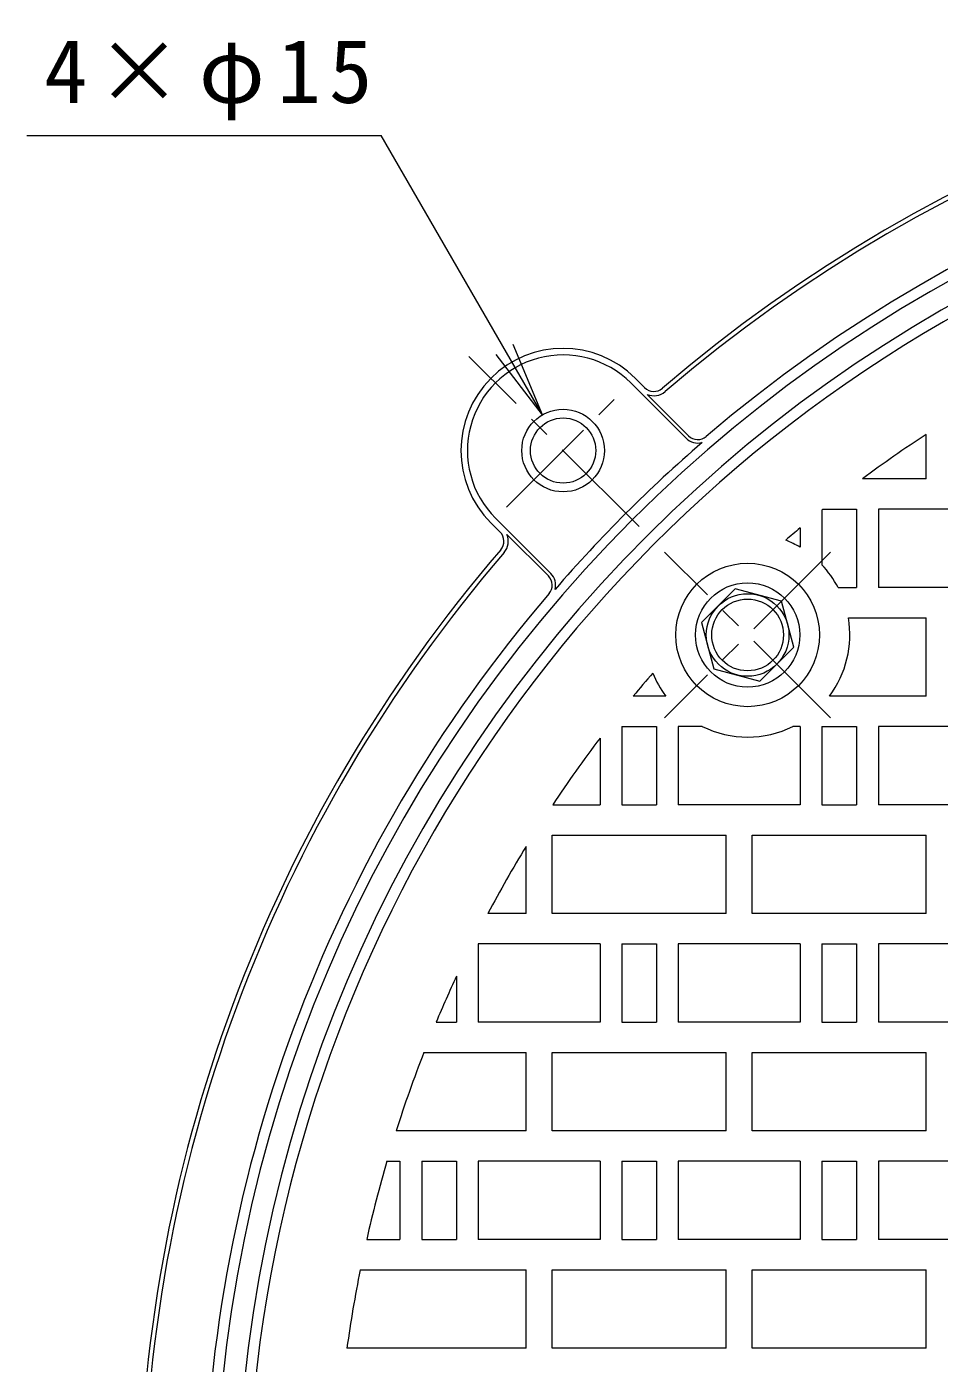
# Model space of a CAD drawing. Units: millimetres, scale not verified. Extents: x -906 to 950, y -675 to 701.
# Drawn here: x -738.1 to -528.3, y 370.3 to 677.8 of the extents above; entities that cross this region are included whole.
import ezdxf

# ---------------------------------------------------------------- set-up
doc = ezdxf.new("R2010")
doc.units = ezdxf.units.MM
doc.header["$LTSCALE"] = 5
doc.linetypes.add('CHAIN1', pattern=[8, 5, -1, 1, -1])
for name, color, linetype, lineweight in [('E-1', 2, 'Continuous', 9), ('E-2', 3, 'Continuous', 9), ('E-5', 7, 'Continuous', 9), ('E-A', 2, 'Continuous', 9)]:
    doc.layers.add(name, color=color, linetype=linetype, lineweight=lineweight)
doc.styles.add('ＭＳ ゴシック', font='')
doc.styles.get('ＭＳ ゴシック').set_extended_font_data('MS Gothic')

msp = doc.modelspace()

# ---------------------------------------------------------------- linework, layer by layer
at = {"layer": 'E-1', "linetype": 'CHAIN1'}
for p, q in [((-597.261, 562.797), (-636.402, 601.939)), ((-627.765, 567.269), (-601.732, 593.302))]:
    msp.add_line(p, q, dxfattribs=at)
at = {"layer": 'E-1'}
for p, q in [((-596.003, 594.773), (-598.132, 596.902)), ((-586.464, 583.113), (-599.193, 595.842)), ((-585.898, 583.679), (-595.423, 593.204)), ((-629.237, 561.54), (-631.366, 563.668)), ((-617.576, 552), (-630.305, 564.729)), ((-618.142, 551.435), (-627.667, 560.959))]:
    msp.add_line(p, q, dxfattribs=at)
for radius in [9.5, 7.5]:
    msp.add_circle((-614.749, 580.285), radius, dxfattribs=at)
for centre, radius, start, end in [((-367.261, 332.798), 345, 49.36723, 130.63277), ((-367.261, 332.798), 344, 49.36723, 130.63277), ((-367.261, 332.798), 330, 49.44356, 130.55644), ((-367.261, 332.798), 327.5, 359.99995, 179.99992), ((-367.261, 332.798), 322.5, 359.99995, 179.99992), ((-614.749, 580.285), 23.5, 45.00026, 225), ((-614.749, 580.285), 22, 44.99973, 225), ((-593.882, 596.895), 3, 225, 310.63297), ((-593.882, 596.895), 4, 247.33057, 310.63297), ((-367.261, 332.798), 329.583, 130.84407, 139.1557), ((-583.777, 585.8), 3.8, 225, 284.74641), ((-583.777, 585.8), 3, 225, 310.5567), ((-631.358, 559.418), 3, 319.36703, 45), ((-631.358, 559.418), 4, 319.36703, 22.66943), ((-367.261, 332.798), 345, 139.36725, 179.99992), ((-367.261, 332.798), 344, 139.36725, 179.99992), ((-620.263, 549.313), 3, 319.4433, 45), ((-620.263, 549.313), 3.8, 345.25359, 45), ((-367.261, 332.798), 330, 139.44357, 179.99992)]:
    msp.add_arc(centre, radius, start, end, dxfattribs=at)
at = {"layer": 'E-2'}
for p, q in [((-531.261, 573.798), (-531.261, 584.003)), ((-531.261, 573.798), (-545.92, 573.798)), ((-555.262, 566.584), (-555.262, 554.02)), ((-554.995, 566.798), (-547.261, 566.798)), ((-547.261, 566.798), (-547.261, 548.798)), ((-542.261, 566.798), (-542.261, 548.798)), ((-514.261, 566.798), (-542.261, 566.798)), ((-560.261, 562.474), (-560.261, 558.028)), ((-551.523, 548.798), (-547.261, 548.798)), ((-514.261, 548.798), (-542.261, 548.798)), ((-549.155, 541.798), (-531.261, 541.798)), ((-531.261, 523.798), (-531.261, 541.798)), ((-591.151, 523.798), (-598.603, 523.798)), ((-531.261, 523.798), (-553.493, 523.798)), ((-601.261, 516.798), (-601.261, 498.798)), ((-601.261, 516.798), (-593.261, 516.798)), ((-593.261, 516.798), (-593.261, 498.798)), ((-588.261, 516.798), (-588.261, 498.798)), ((-582.747, 516.798), (-588.261, 516.798)), ((-560.261, 516.798), (-561.897, 516.798)), ((-560.261, 516.798), (-560.261, 498.798)), ((-555.261, 516.798), (-555.261, 498.798)), ((-555.261, 516.798), (-547.261, 516.798)), ((-547.261, 516.798), (-547.261, 498.798)), ((-542.261, 516.798), (-542.261, 498.798)), ((-514.261, 516.798), (-542.261, 516.798)), ((-606.261, 514.124), (-606.261, 498.798)), ((-617.149, 498.798), (-606.261, 498.798)), ((-601.261, 498.798), (-593.261, 498.798)), ((-560.261, 498.798), (-588.261, 498.798)), ((-555.261, 498.798), (-547.261, 498.798)), ((-514.261, 498.798), (-542.261, 498.798)), ((-623.261, 473.798), (-623.261, 489.208)), ((-577.261, 473.798), (-577.261, 491.798)), ((-531.261, 473.798), (-531.261, 491.798)), ((-623.261, 473.798), (-632.061, 473.798)), ((-577.261, 473.798), (-617.261, 473.798)), ((-531.261, 473.798), (-571.261, 473.798)), ((-634.261, 466.798), (-634.261, 448.798)), ((-606.261, 466.798), (-634.261, 466.798)), ((-606.261, 466.798), (-606.261, 448.798)), ((-601.261, 466.798), (-601.261, 448.798)), ((-601.261, 466.798), (-593.261, 466.798)), ((-593.261, 466.798), (-593.261, 448.798)), ((-588.261, 466.798), (-588.261, 448.798)), ((-560.261, 466.798), (-588.261, 466.798)), ((-560.261, 466.798), (-560.261, 448.798)), ((-555.261, 466.798), (-555.261, 448.798)), ((-555.261, 466.798), (-547.261, 466.798)), ((-547.261, 466.798), (-547.261, 448.798)), ((-542.261, 466.798), (-542.261, 448.798)), ((-514.261, 466.798), (-542.261, 466.798)), ((-639.261, 459.352), (-639.261, 448.798)), ((-643.927, 448.798), (-639.261, 448.798)), ((-606.261, 448.798), (-634.261, 448.798)), ((-601.261, 448.798), (-593.261, 448.798)), ((-560.261, 448.798), (-588.261, 448.798)), ((-555.261, 448.798), (-547.261, 448.798)), ((-514.261, 448.798), (-542.261, 448.798)), ((-646.759, 441.798), (-623.261, 441.798)), ((-623.261, 423.798), (-623.261, 441.798)), ((-577.261, 423.798), (-577.261, 441.798)), ((-531.261, 423.798), (-531.261, 441.798)), ((-623.261, 423.798), (-653.127, 423.798)), ((-577.261, 423.798), (-617.261, 423.798)), ((-531.261, 423.798), (-571.261, 423.798)), ((-655.261, 416.798), (-652.261, 416.798)), ((-652.261, 416.798), (-652.261, 398.798)), ((-647.261, 416.798), (-647.261, 398.798)), ((-647.261, 416.798), (-639.261, 416.798)), ((-639.261, 416.798), (-639.261, 398.798)), ((-634.261, 416.798), (-634.261, 398.798)), ((-606.261, 416.798), (-634.261, 416.798)), ((-606.261, 416.798), (-606.261, 398.798)), ((-601.261, 416.798), (-601.261, 398.798)), ((-601.261, 416.798), (-593.261, 416.798)), ((-593.261, 416.798), (-593.261, 398.798)), ((-588.261, 416.798), (-588.261, 398.798)), ((-560.261, 416.798), (-588.261, 416.798)), ((-560.261, 416.798), (-560.261, 398.798)), ((-555.261, 416.798), (-555.261, 398.798)), ((-555.261, 416.798), (-547.261, 416.798)), ((-547.261, 416.798), (-547.261, 398.798)), ((-542.261, 416.798), (-542.261, 398.798)), ((-514.261, 416.798), (-542.261, 416.798)), ((-659.911, 398.798), (-652.261, 398.798)), ((-647.261, 398.798), (-639.261, 398.798)), ((-606.261, 398.798), (-634.261, 398.798)), ((-601.261, 398.798), (-593.261, 398.798)), ((-560.261, 398.798), (-588.261, 398.798)), ((-555.261, 398.798), (-547.261, 398.798)), ((-514.261, 398.798), (-542.261, 398.798)), ((-661.402, 391.798), (-623.261, 391.797)), ((-623.261, 373.798), (-623.261, 391.797)), ((-577.261, 373.798), (-577.261, 391.797)), ((-531.261, 373.798), (-531.261, 391.797)), ((-623.261, 373.798), (-664.447, 373.797)), ((-577.261, 373.798), (-617.261, 373.798)), ((-531.261, 373.798), (-571.261, 373.798))]:
    msp.add_line(p, q, dxfattribs=at)
at = {"layer": 'E-2', "linetype": 'CHAIN1'}
for p, q in [((-553.241, 556.94), (-591.404, 518.777)), ((-553.241, 518.777), (-591.404, 556.94))]:
    msp.add_line(p, q, dxfattribs=at)
at = {"layer": 'E-2'}
for points in [[(-617.261, 473.798), (-617.261, 491.798), (-577.261, 491.798)], [(-571.261, 473.798), (-571.261, 491.798), (-531.261, 491.798)], [(-617.261, 423.798), (-617.261, 441.798), (-577.261, 441.798)], [(-571.261, 423.798), (-571.261, 441.798), (-531.261, 441.798)], [(-617.261, 373.798), (-617.261, 391.797), (-577.261, 391.797)], [(-571.261, 373.798), (-571.261, 391.797), (-531.261, 391.797)]]:
    msp.add_lwpolyline(points, dxfattribs=at)
msp.add_circle((-572.322, 537.859), 16.5, dxfattribs=at)
for centre, radius, start, end in [((-367.261, 332.798), 320, 359.99994, 179.99994), ((-367.261, 332.798), 300, 123.1386, 126.55043), ((-367.261, 332.798), 300, 128.73947, 128.80464), ((-367.261, 332.798), 300, 130.04085, 130.8681), ((-572.322, 537.859), 23.5, 59.12117, 68.10092), ((-572.322, 537.859), 23.5, 27.74135, 43.44899), ((-572.322, 537.859), 23.5, 323.2489, 9.64864), ((-367.261, 332.798), 300, 139.13184, 140.45627), ((-572.322, 537.859), 23.5, 201.89908, 216.7511), ((-572.322, 537.859), 23.5, 243.66515, 296.33485), ((-367.261, 332.798), 300, 142.81287, 146.40404), ((-367.261, 332.798), 300, 148.57611, 151.96576), ((-367.261, 332.798), 300, 155.04863, 157.25278), ((-367.261, 332.798), 300, 158.69499, 162.34216), ((-367.261, 332.798), 300, 163.73982, 167.29099), ((-367.261, 332.798), 300, 168.65796, 172.14508)]:
    msp.add_arc(centre, radius, start, end, dxfattribs=at)
at = {"layer": 'E-5'}
for p, q in [((-738.075, 652.773), (-656.599, 652.773)), ((-619.498, 588.512), (-656.599, 652.773)), ((-619.498, 588.512), (-626.195, 604.68)), ((-619.498, 588.512), (-630.151, 602.395))]:
    msp.add_line(p, q, dxfattribs=at)
at = {"layer": 'E-A'}
msp.add_lwpolyline([(-561.726, 535.019), (-564.566, 545.615), (-575.161, 548.454), (-582.918, 540.698), (-580.079, 530.102), (-569.483, 527.263)], close=True, dxfattribs=at)
at = {"layer": 'E-A', "color": 4}
msp.add_circle((-572.322, 537.859), 12, dxfattribs=at)
at = {"layer": 'E-A'}
for radius in [9.5, 8.25]:
    msp.add_circle((-572.322, 537.859), radius, dxfattribs=at)

# ---------------------------------------------------------------- texts
at = {"layer": 'E-5', "color": 2, "insert": (-734.099, 656.273), "char_height": 14.66, "attachment_point": 7, "style": 'ＭＳ ゴシック'}
msp.add_mtext('\\T1.19;4×φ15', dxfattribs=at)

doc.saveas('drawing.dxf')
